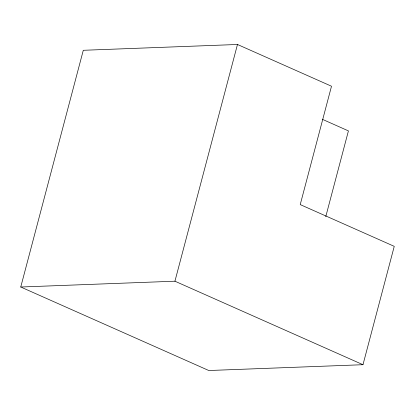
<?xml version="1.0" encoding="UTF-8"?>
<svg xmlns="http://www.w3.org/2000/svg" width="415" height="415" viewBox="0 0 415 415"><rect width="100%" height="100%" fill="white"/><g stroke="black" fill="none" stroke-linecap="round" stroke-linejoin="round"><path stroke-width="0.62" d="M20.75 287.014L83.296 50.293L237.479 44.483L331.502 86.232L300.227 204.595L394.25 246.344L362.98 364.707L208.792 370.517L20.75 287.014L174.933 281.204L362.98 364.707M174.933 281.204L237.479 44.483M325.759 216.687L348.429 130.891L322.413 119.333"/></g></svg>
